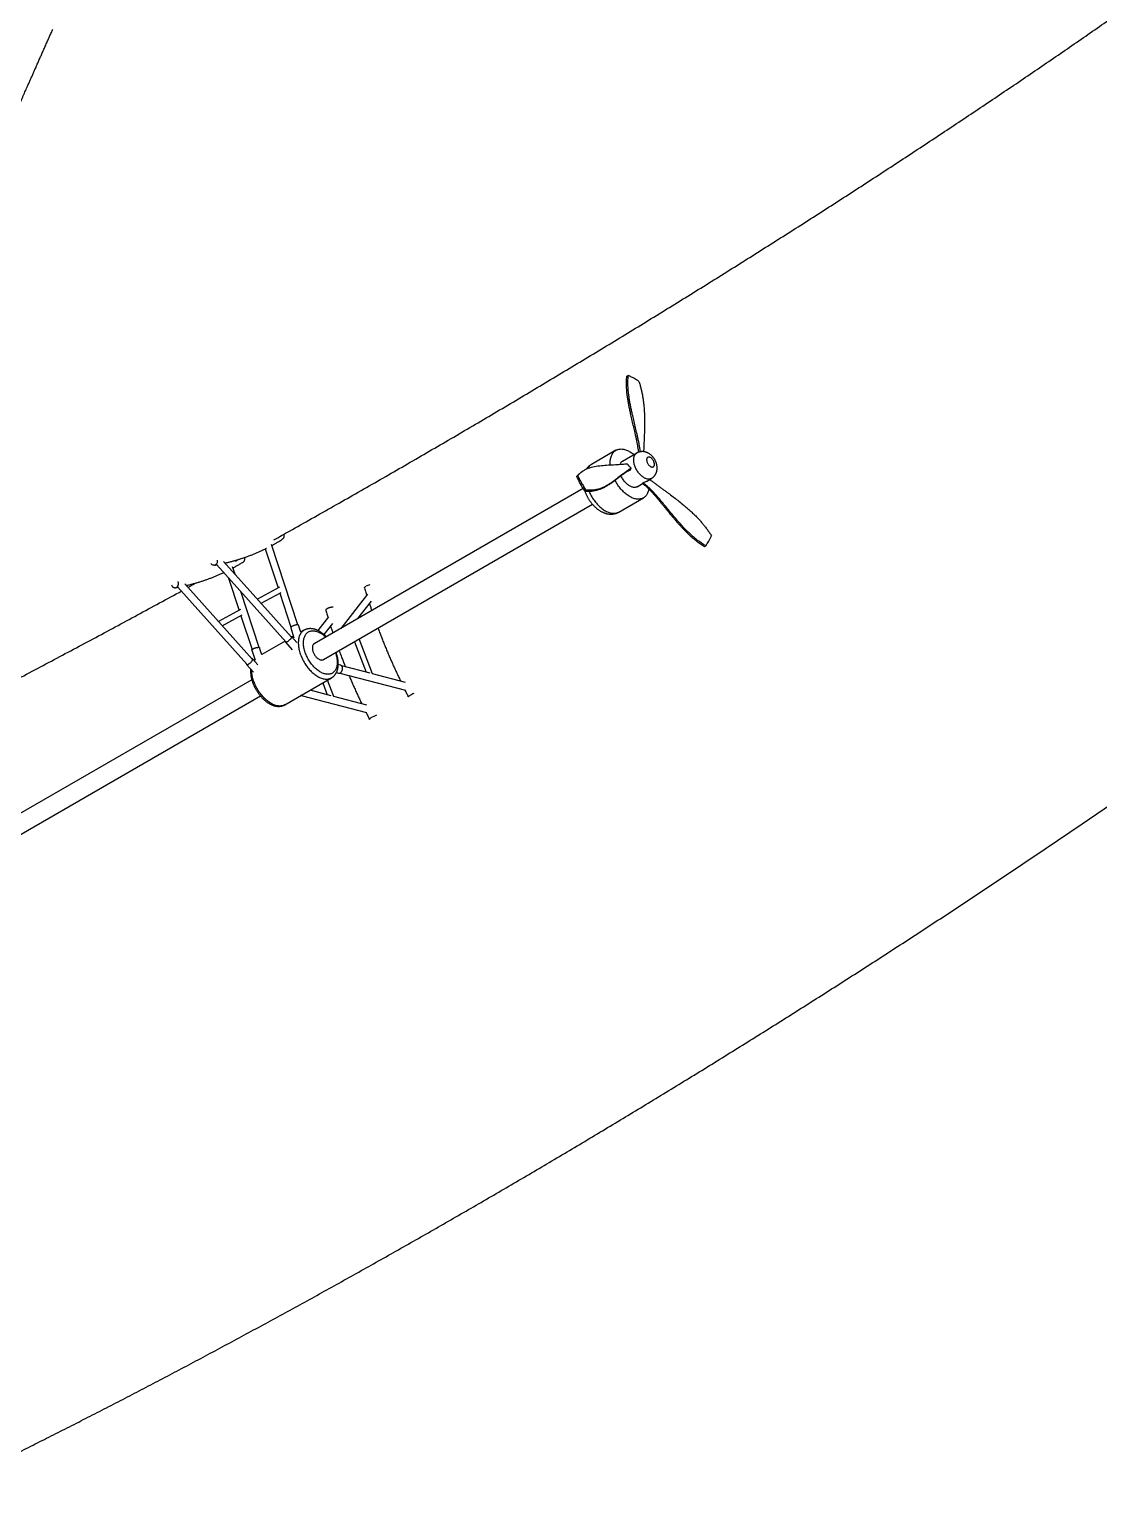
# Model space of a CAD drawing. Header units: millimetres. Extents: x 0 to 594, y 0 to 420.
# Drawn here: x 418 to 447.17, y 95.24 to 134.94 of the extents above; entities that cross this region are included whole.
import ezdxf

# ---------------------------------------------------------------- set-up
doc = ezdxf.new("R2010")
doc.units = ezdxf.units.MM

msp = doc.modelspace()

# ---------------------------------------------------------------- linework, layer by layer
at = {"color": 7, "linetype": 'Continuous', "lineweight": 25}
for p, q in [((434.3, 125.47), (434.338, 125.489)), ((434, 123.449), (433.332, 123.063)), ((434.109, 123.065), (434.113, 123.075)), ((434.567, 123.372), (434.175, 123.145)), ((432.926, 122.73), (432.959, 122.754)), ((434.397, 122.918), (434.419, 122.959)), ((434.83, 122.6), (434.967, 122.679)), ((433.103, 122.402), (425.772, 118.17)), ((433.14, 122.34), (433.173, 122.364)), ((434.575, 122.453), (434.727, 122.54)), ((434.722, 122.544), (434.737, 122.559)), ((426.022, 117.737), (433.361, 121.974)), ((434.082, 121.764), (434.75, 122.149)), ((424.438, 120.76), (424.787, 119.692)), ((425.328, 118.684), (424.608, 120.882)), ((436.414, 120.822), (436.448, 120.84)), ((423.114, 120.323), (424.998, 118.222)), ((425.147, 118.355), (423.301, 120.414)), ((423.628, 120.422), (423.722, 120.474)), ((423.438, 119.962), (423.727, 119.08)), ((423.615, 120.064), (423.547, 120.27)), ((422.054, 119.711), (423.937, 117.609)), ((424.086, 117.743), (422.24, 119.802)), ((422.327, 119.705), (422.556, 119.83)), ((424.267, 118.071), (423.769, 119.592)), ((424.824, 119.712), (424.221, 119.388)), ((424.324, 119.273), (424.869, 119.566)), ((424.835, 119.548), (425.138, 118.621)), ((427.227, 119.519), (426.496, 118.588)), ((423.764, 119.1), (423.161, 118.775)), ((426.961, 118.856), (427.336, 119.334)), ((423.264, 118.66), (423.808, 118.954)), ((423.774, 118.935), (424.077, 118.009)), ((426.166, 118.906), (425.871, 118.53)), ((426.039, 118.42), (426.276, 118.722)), ((425.131, 118.604), (425.22, 118.33)), ((425.297, 118.207), (425.156, 118.363)), ((425.206, 118.372), (425.168, 118.35)), ((425.407, 118.482), (425.344, 118.674)), ((425.493, 118.538), (425.406, 118.487)), ((424.07, 117.992), (424.159, 117.718)), ((424.347, 117.869), (424.284, 118.062)), ((424.98, 118.241), (424.345, 117.875)), ((424.988, 118.213), (425.174, 118.006)), ((426.869, 118.226), (427.187, 117.391)), ((427.365, 117.345), (427, 118.302)), ((423.928, 117.601), (424.113, 117.394)), ((424.236, 117.594), (424.095, 117.751)), ((426.492, 117.585), (426.428, 117.602)), ((427.297, 117.363), (426.524, 117.564)), ((424.07, 117.187), (416.767, 112.972)), ((424.971, 116.504), (426.243, 117.239)), ((426.305, 116.732), (426.135, 117.176)), ((426.376, 117.383), (426.435, 117.368)), ((426.473, 117.371), (428.261, 116.904)), ((428.264, 117.11), (427.365, 117.345)), ((417.017, 112.538), (424.304, 116.745)), ((425.413, 116.758), (427.201, 116.292)), ((426.236, 116.75), (425.658, 116.901)), ((426.004, 117.101), (426.126, 116.779)), ((427.203, 116.498), (426.305, 116.732))]:
    msp.add_line(p, q, dxfattribs=at)
at = {"color": 7, "linetype": 'Continuous', "lineweight": 25, "flags": 128}
for points in [[(433.885, 123.316), (433.895, 123.337), (433.907, 123.357), (433.919, 123.375), (433.933, 123.392), (433.947, 123.408), (433.963, 123.423), (433.98, 123.436), (433.997, 123.447), (434.016, 123.457), (434.035, 123.465), (434.055, 123.472), (434.076, 123.477), (434.097, 123.481), (434.119, 123.483), (434.142, 123.484), (434.166, 123.483), (434.189, 123.48), (434.214, 123.476), (434.238, 123.47), (434.263, 123.462), (434.288, 123.453), (434.314, 123.443), (434.339, 123.431), (434.365, 123.417), (434.39, 123.402), (434.416, 123.386), (434.441, 123.368), (434.467, 123.349), (434.492, 123.329), (434.492, 123.329)], [(433.847, 123.051), (433.845, 123.078), (433.844, 123.108), (433.845, 123.137), (433.847, 123.166), (433.85, 123.193), (433.855, 123.22), (433.861, 123.246), (433.867, 123.27), (433.875, 123.294), (433.885, 123.316)], [(434.967, 122.679), (434.966, 122.678), (434.952, 122.672), (434.937, 122.666), (434.922, 122.663), (434.905, 122.661), (434.889, 122.66), (434.871, 122.662), (434.854, 122.665), (434.835, 122.669), (434.817, 122.675), (434.798, 122.683), (434.779, 122.692), (434.76, 122.703), (434.742, 122.715), (434.723, 122.729), (434.704, 122.744), (434.686, 122.76), (434.668, 122.777), (434.651, 122.795), (434.634, 122.815), (434.617, 122.835), (434.602, 122.856), (434.587, 122.878), (434.573, 122.901), (434.559, 122.924), (434.547, 122.948), (434.536, 122.972), (434.525, 122.996), (434.516, 123.021), (434.508, 123.045), (434.501, 123.069), (434.495, 123.093), (434.491, 123.117), (434.487, 123.141), (434.485, 123.164), (434.484, 123.186), (434.485, 123.207), (434.487, 123.228), (434.49, 123.248), (434.494, 123.267), (434.499, 123.285), (434.506, 123.301), (434.514, 123.317), (434.523, 123.331), (434.533, 123.343), (434.544, 123.355), (434.556, 123.365), (434.567, 123.372)], [(435.042, 123.024), (435.046, 123.035), (435.048, 123.046), (435.05, 123.058), (435.05, 123.072), (435.049, 123.085), (435.047, 123.1), (435.043, 123.114), (435.038, 123.129), (435.033, 123.144), (435.026, 123.159), (435.018, 123.173), (435.009, 123.187), (435, 123.2), (434.99, 123.212), (434.979, 123.223), (434.968, 123.233), (434.957, 123.242), (434.945, 123.249), (434.934, 123.255), (434.923, 123.26), (434.911, 123.263), (434.901, 123.264), (434.891, 123.264), (434.881, 123.263), (434.872, 123.259), (434.864, 123.254), (434.857, 123.248), (434.851, 123.24), (434.846, 123.231), (434.842, 123.221), (434.84, 123.209), (434.838, 123.197), (434.838, 123.184), (434.839, 123.17), (434.841, 123.156), (434.845, 123.141), (434.85, 123.126), (434.855, 123.111), (434.862, 123.097), (434.87, 123.082), (434.879, 123.069), (434.888, 123.056), (434.898, 123.044), (434.909, 123.032), (434.92, 123.022), (434.931, 123.013), (434.943, 123.006), (434.954, 123), (434.966, 122.995), (434.977, 122.992), (434.987, 122.991), (434.998, 122.991), (435.007, 122.993), (435.016, 122.996), (435.024, 123.001), (435.031, 123.007), (435.037, 123.015), (435.042, 123.024)], [(433.078, 122.867), (433.061, 122.855), (433.043, 122.842)], [(434.575, 122.453), (434.573, 122.452), (434.559, 122.445), (434.545, 122.44), (434.529, 122.436), (434.513, 122.434), (434.496, 122.434), (434.479, 122.435), (434.461, 122.438), (434.443, 122.443), (434.424, 122.449), (434.406, 122.457), (434.387, 122.466), (434.368, 122.476), (434.349, 122.489), (434.33, 122.502), (434.312, 122.517), (434.294, 122.533), (434.276, 122.55), (434.258, 122.569), (434.241, 122.588), (434.225, 122.609), (434.209, 122.63), (434.194, 122.652), (434.18, 122.675), (434.167, 122.698), (434.154, 122.721), (434.143, 122.745), (434.139, 122.754)], [(433.263, 122.333), (433.276, 122.304), (433.291, 122.272), (433.308, 122.24), (433.325, 122.208), (433.343, 122.177), (433.363, 122.146), (433.382, 122.116), (433.403, 122.086), (433.424, 122.058), (433.446, 122.03), (433.469, 122.003), (433.492, 121.977), (433.516, 121.952), (433.54, 121.928), (433.565, 121.905), (433.59, 121.884), (433.615, 121.863), (433.64, 121.844), (433.665, 121.826), (433.691, 121.81), (433.717, 121.795), (433.742, 121.782), (433.768, 121.77), (433.793, 121.759), (433.818, 121.75), (433.843, 121.743), (433.868, 121.737), (433.892, 121.732), (433.916, 121.73), (433.939, 121.729), (433.962, 121.729), (433.984, 121.731), (434.006, 121.735), (434.026, 121.74), (434.046, 121.747), (434.066, 121.755), (434.082, 121.764)], [(434.898, 122.395), (434.895, 122.378), (434.889, 122.353), (434.882, 122.328), (434.874, 122.305), (434.865, 122.282), (434.855, 122.261), (434.843, 122.241), (434.831, 122.223), (434.817, 122.206), (434.802, 122.19), (434.787, 122.175), (434.77, 122.162), (434.752, 122.151), (434.734, 122.141), (434.715, 122.133), (434.695, 122.126), (434.674, 122.121), (434.652, 122.117), (434.63, 122.115), (434.607, 122.114), (434.584, 122.116), (434.56, 122.118), (434.536, 122.123), (434.512, 122.128), (434.487, 122.136), (434.461, 122.145), (434.436, 122.155), (434.411, 122.167), (434.385, 122.181), (434.359, 122.196), (434.334, 122.212), (434.308, 122.23), (434.283, 122.249), (434.258, 122.269), (434.233, 122.291), (434.208, 122.314), (434.184, 122.338), (434.161, 122.363), (434.137, 122.389), (434.115, 122.416), (434.093, 122.443), (434.071, 122.472), (434.051, 122.501), (434.031, 122.532), (434.012, 122.562), (433.993, 122.594), (433.976, 122.625), (433.974, 122.629)], [(424.936, 121.152), (424.94, 121.138), (424.943, 121.124), (424.945, 121.11), (424.945, 121.096), (424.943, 121.083), (424.94, 121.07), (424.936, 121.058), (424.93, 121.047), (424.923, 121.037), (424.914, 121.028), (424.905, 121.02), (424.902, 121.019)], [(423.129, 120.448), (423.129, 120.446), (423.13, 120.432), (423.13, 120.417), (423.129, 120.403), (423.126, 120.389), (423.122, 120.375), (423.116, 120.363), (423.11, 120.351), (423.102, 120.341), (423.093, 120.332), (423.083, 120.324), (423.073, 120.318), (423.062, 120.314), (423.05, 120.311), (423.038, 120.31), (423.026, 120.311), (423.014, 120.313), (423.003, 120.317), (422.992, 120.323), (422.981, 120.331), (422.971, 120.34), (422.961, 120.35), (422.957, 120.355)], [(423.842, 120.407), (423.844, 120.408), (423.854, 120.416), (423.862, 120.424), (423.869, 120.435), (423.875, 120.446), (423.88, 120.458), (423.883, 120.471), (423.884, 120.484), (423.884, 120.498), (423.882, 120.512), (423.879, 120.526), (423.879, 120.526)], [(421.879, 119.774), (421.885, 119.761), (421.892, 119.749), (421.901, 119.737), (421.91, 119.727), (421.92, 119.718), (421.931, 119.711), (421.942, 119.705), (421.954, 119.701), (421.966, 119.698), (421.978, 119.698), (421.989, 119.699), (422.001, 119.701), (422.012, 119.706), (422.023, 119.712), (422.032, 119.719), (422.041, 119.729), (422.049, 119.739), (422.056, 119.75), (422.061, 119.763), (422.065, 119.776), (422.068, 119.79), (422.07, 119.805), (422.07, 119.819), (422.068, 119.834), (422.065, 119.849), (422.061, 119.863), (422.059, 119.87)], [(427.146, 119.693), (427.146, 119.697), (427.146, 119.702), (427.149, 119.707), (427.153, 119.713), (427.159, 119.719), (427.166, 119.725), (427.174, 119.731), (427.184, 119.737)], [(426.124, 119.125), (426.114, 119.119), (426.105, 119.113), (426.098, 119.107), (426.092, 119.101), (426.088, 119.095), (426.086, 119.089), (426.085, 119.084), (426.085, 119.081)], [(426.29, 119.168), (426.281, 119.168), (426.269, 119.168), (426.257, 119.167), (426.243, 119.165), (426.23, 119.163), (426.215, 119.16), (426.201, 119.156), (426.187, 119.152), (426.173, 119.147), (426.159, 119.142), (426.147, 119.137), (426.135, 119.131), (426.124, 119.125)], [(425.137, 118.366), (425.14, 118.366), (425.146, 118.367), (425.151, 118.366), (425.155, 118.364), (425.157, 118.361), (425.159, 118.357), (425.158, 118.352), (425.157, 118.345), (425.154, 118.338), (425.15, 118.33), (425.144, 118.321), (425.137, 118.312), (425.13, 118.303), (425.121, 118.293), (425.112, 118.283), (425.102, 118.273), (425.092, 118.264), (425.081, 118.254), (425.07, 118.246), (425.059, 118.238), (425.049, 118.231), (425.039, 118.224), (425.029, 118.219), (425.02, 118.215), (425.012, 118.212), (425.004, 118.21), (424.998, 118.21), (424.993, 118.21), (424.99, 118.212), (424.987, 118.215), (424.986, 118.22), (424.986, 118.225), (424.988, 118.231), (424.988, 118.232)], [(425.344, 118.674), (425.343, 118.676), (425.34, 118.679), (425.335, 118.682), (425.329, 118.683), (425.321, 118.685), (425.312, 118.685), (425.302, 118.685), (425.291, 118.683), (425.279, 118.682), (425.266, 118.679), (425.253, 118.676), (425.239, 118.672), (425.226, 118.668), (425.213, 118.663), (425.2, 118.658), (425.187, 118.653), (425.176, 118.647), (425.165, 118.642), (425.156, 118.636), (425.148, 118.63), (425.141, 118.625), (425.136, 118.619), (425.132, 118.614), (425.13, 118.609), (425.13, 118.605), (425.131, 118.604)], [(425.494, 118.538), (425.48, 118.53), (425.463, 118.517), (425.447, 118.504), (425.432, 118.488), (425.418, 118.472), (425.405, 118.454), (425.393, 118.434), (425.382, 118.414), (425.373, 118.392), (425.364, 118.369), (425.357, 118.345), (425.351, 118.319), (425.346, 118.293), (425.342, 118.266), (425.34, 118.238), (425.338, 118.209), (425.338, 118.18), (425.34, 118.149), (425.342, 118.119), (425.346, 118.087), (425.351, 118.055), (425.357, 118.023), (425.364, 117.99), (425.373, 117.958), (425.382, 117.925), (425.393, 117.891), (425.405, 117.858), (425.418, 117.825), (425.432, 117.792), (425.447, 117.76), (425.463, 117.728), (425.48, 117.696), (425.498, 117.664), (425.517, 117.633), (425.536, 117.603), (425.557, 117.573), (425.578, 117.544), (425.6, 117.516), (425.622, 117.488), (425.645, 117.462), (425.668, 117.437), (425.692, 117.412), (425.717, 117.389), (425.742, 117.367), (425.767, 117.346), (425.792, 117.327), (425.817, 117.308), (425.843, 117.292), (425.868, 117.276), (425.894, 117.262), (425.92, 117.249), (425.945, 117.238), (425.97, 117.229), (425.995, 117.221), (426.02, 117.214), (426.044, 117.209), (426.068, 117.206), (426.092, 117.204), (426.115, 117.204), (426.137, 117.205), (426.159, 117.208), (426.18, 117.213), (426.201, 117.219), (426.22, 117.227), (426.239, 117.236), (426.244, 117.239)], [(426.351, 117.927), (426.357, 117.908), (426.367, 117.878), (426.375, 117.847), (426.382, 117.817), (426.388, 117.787), (426.392, 117.757), (426.396, 117.728), (426.398, 117.699), (426.399, 117.671), (426.398, 117.643), (426.397, 117.617), (426.394, 117.591), (426.39, 117.566), (426.385, 117.542), (426.378, 117.52), (426.371, 117.498), (426.362, 117.477), (426.352, 117.458), (426.341, 117.44), (426.329, 117.423), (426.316, 117.408), (426.302, 117.394), (426.287, 117.381), (426.27, 117.37), (426.253, 117.361), (426.236, 117.352), (426.217, 117.346), (426.198, 117.341), (426.178, 117.338), (426.157, 117.336), (426.136, 117.336), (426.114, 117.337), (426.091, 117.341), (426.069, 117.345), (426.046, 117.351), (426.022, 117.359), (425.999, 117.369), (425.975, 117.379), (425.951, 117.392), (425.927, 117.406), (425.903, 117.421), (425.88, 117.437), (425.856, 117.455), (425.833, 117.474), (425.81, 117.495), (425.787, 117.516), (425.765, 117.539), (425.743, 117.563), (425.722, 117.587), (425.701, 117.613), (425.681, 117.64), (425.661, 117.667), (425.643, 117.695), (425.625, 117.723), (425.608, 117.753), (425.592, 117.782), (425.577, 117.812), (425.562, 117.843), (425.549, 117.873), (425.537, 117.904), (425.526, 117.935), (425.516, 117.965), (425.507, 117.996), (425.5, 118.027), (425.493, 118.057), (425.488, 118.087), (425.484, 118.116), (425.481, 118.145), (425.48, 118.174), (425.48, 118.201), (425.481, 118.228), (425.483, 118.255), (425.486, 118.28), (425.491, 118.304), (425.497, 118.328), (425.504, 118.35), (425.512, 118.371), (425.521, 118.391), (425.532, 118.41), (425.543, 118.427), (425.556, 118.443), (425.569, 118.458), (425.584, 118.471), (425.6, 118.483), (425.616, 118.493), (425.634, 118.502), (425.652, 118.509), (425.671, 118.515), (425.691, 118.519), (425.711, 118.522), (425.732, 118.523), (425.754, 118.522), (425.776, 118.52), (425.798, 118.516), (425.821, 118.51), (425.844, 118.503), (425.868, 118.495), (425.892, 118.485), (425.915, 118.473), (425.939, 118.46), (425.939, 118.46)], [(424.07, 117.992), (424.07, 117.993), (424.07, 117.997), (424.072, 118.002), (424.075, 118.007), (424.08, 118.012), (424.087, 118.018), (424.095, 118.024), (424.105, 118.029), (424.115, 118.035), (424.127, 118.041), (424.139, 118.046), (424.152, 118.051), (424.165, 118.056), (424.179, 118.06), (424.192, 118.064), (424.205, 118.067), (424.218, 118.069), (424.23, 118.071), (424.241, 118.072), (424.252, 118.073), (424.261, 118.072), (424.268, 118.071), (424.275, 118.069), (424.279, 118.067), (424.283, 118.064), (424.284, 118.062)], [(425.772, 118.17), (425.766, 118.166), (425.756, 118.158), (425.748, 118.149), (425.741, 118.138), (425.734, 118.127), (425.729, 118.114), (425.725, 118.099), (425.722, 118.084), (425.721, 118.068), (425.721, 118.051), (425.721, 118.034), (425.724, 118.015), (425.727, 117.997), (425.732, 117.978), (425.737, 117.959), (425.744, 117.94), (425.752, 117.921), (425.761, 117.902), (425.771, 117.883), (425.782, 117.866), (425.793, 117.848), (425.806, 117.832), (425.819, 117.816), (425.832, 117.801), (425.846, 117.787), (425.861, 117.775), (425.875, 117.764), (425.89, 117.754), (425.905, 117.745), (425.919, 117.738), (425.934, 117.733), (425.948, 117.728), (425.962, 117.726), (425.976, 117.725), (425.989, 117.726), (426.001, 117.728), (426.013, 117.732), (426.022, 117.737)], [(423.927, 117.62), (423.927, 117.619), (423.926, 117.613), (423.925, 117.607), (423.926, 117.603), (423.929, 117.6), (423.933, 117.598), (423.938, 117.597), (423.944, 117.598), (423.951, 117.6), (423.959, 117.603), (423.968, 117.607), (423.978, 117.612), (423.988, 117.618), (423.999, 117.626), (424.01, 117.634), (424.02, 117.642), (424.031, 117.651), (424.042, 117.661), (424.051, 117.671), (424.061, 117.681), (424.069, 117.69), (424.077, 117.7), (424.083, 117.709), (424.089, 117.718), (424.093, 117.726), (424.096, 117.733), (424.098, 117.739), (424.098, 117.745), (424.097, 117.749), (424.094, 117.752), (424.091, 117.754), (424.086, 117.755), (424.079, 117.754), (424.076, 117.753)], [(426.484, 117.376), (426.494, 117.382), (426.503, 117.39), (426.512, 117.4), (426.52, 117.41), (426.527, 117.422), (426.533, 117.435), (426.538, 117.448), (426.542, 117.461), (426.544, 117.475), (426.545, 117.489), (426.545, 117.503), (426.544, 117.516), (426.541, 117.529), (426.537, 117.541), (426.532, 117.551), (426.526, 117.561), (426.519, 117.569), (426.511, 117.576), (426.502, 117.581), (426.493, 117.585), (426.492, 117.585)], [(424.971, 116.504), (424.966, 116.502), (424.947, 116.492), (424.928, 116.484), (424.907, 116.478), (424.886, 116.474), (424.865, 116.471), (424.842, 116.469), (424.819, 116.469), (424.796, 116.471), (424.772, 116.474), (424.747, 116.479), (424.723, 116.486), (424.698, 116.494), (424.672, 116.503), (424.647, 116.515), (424.621, 116.527), (424.596, 116.541), (424.57, 116.557), (424.544, 116.574), (424.519, 116.592), (424.494, 116.611), (424.469, 116.632), (424.444, 116.654), (424.42, 116.678), (424.396, 116.702), (424.372, 116.727), (424.349, 116.754), (424.327, 116.781), (424.305, 116.809), (424.284, 116.838), (424.264, 116.868), (424.244, 116.898), (424.225, 116.929), (424.207, 116.961), (424.19, 116.993), (424.174, 117.025), (424.159, 117.058), (424.145, 117.091), (424.132, 117.124), (424.12, 117.157), (424.109, 117.19), (424.1, 117.223), (424.091, 117.256), (424.084, 117.288), (424.078, 117.32), (424.073, 117.352), (424.069, 117.384), (424.067, 117.415), (424.065, 117.445), (424.065, 117.447)], [(425.424, 116.764), (425.413, 116.759), (425.408, 116.757)], [(425.438, 116.774), (425.433, 116.77), (425.424, 116.764)], [(428.338, 116.725), (428.337, 116.725), (428.336, 116.726), (428.336, 116.727), (428.338, 116.729), (428.342, 116.732), (428.347, 116.736), (428.353, 116.74), (428.361, 116.745), (428.37, 116.75), (428.38, 116.756)], [(427.319, 116.144), (427.309, 116.138), (427.3, 116.133), (427.292, 116.128), (427.286, 116.123), (427.281, 116.12), (427.278, 116.117), (427.276, 116.115), (427.275, 116.113), (427.277, 116.113), (427.279, 116.113), (427.284, 116.114), (427.289, 116.116), (427.296, 116.118), (427.301, 116.12)]]:
    msp.add_lwpolyline(points, dxfattribs=at)
at = {"color": 7, "linetype": 'Continuous', "lineweight": 25}
for centre, radius, start, end in [((434.253, 123.016), 0.152, 121.0434, 157.0604), ((433.474, 122.824), 0.278, 120.8271, 153.3377), ((427.355, 119.426), 0.355, 100.9193, 118.75), ((425.545, 117.794), 0.774, 45.8954, 59.3808), ((424.38, 117.553), 0.298, 140.2635, 147.478), ((426.45, 117.432), 0.0657, 256.952, 301.7291), ((429.164, 115.381), 1.583, 115.2418, 119.7197), ((428.02, 114.928), 1.404, 112.9716, 119.9656)]:
    msp.add_arc(centre, radius, start, end, dxfattribs=at)
for points, knots in [([(424.668, 121.002), (424.812, 121.083), (425.157, 121.276), (425.702, 121.583), (426.301, 121.923), (426.9, 122.264), (427.497, 122.606), (428.093, 122.949), (428.687, 123.293), (429.28, 123.638), (429.872, 123.984), (430.461, 124.331), (431.049, 124.678), (431.635, 125.027), (432.219, 125.376), (432.801, 125.725), (433.381, 126.075), (433.958, 126.426), (434.534, 126.777), (435.106, 127.128), (435.677, 127.48), (436.244, 127.832), (436.809, 128.184), (437.372, 128.537), (437.931, 128.889), (438.488, 129.242), (439.041, 129.594), (439.592, 129.946), (440.139, 130.298), (440.683, 130.65), (441.224, 131.002), (441.761, 131.354), (442.295, 131.705), (442.826, 132.055), (443.353, 132.405), (443.876, 132.755), (444.395, 133.104), (444.911, 133.452), (445.423, 133.8), (445.931, 134.147), (446.435, 134.493), (446.935, 134.839), (447.431, 135.183), (447.923, 135.527), (448.411, 135.869), (448.894, 136.211), (449.374, 136.551), (449.849, 136.89), (450.319, 137.228), (450.785, 137.565), (451.247, 137.901), (451.704, 138.235), (452.157, 138.568), (452.605, 138.9), (453.049, 139.23), (453.488, 139.558), (453.922, 139.885), (454.352, 140.211), (454.776, 140.535), (455.196, 140.857), (455.612, 141.177), (456.022, 141.496), (456.428, 141.813), (456.829, 142.129), (457.225, 142.442), (457.616, 142.754), (458.003, 143.064), (458.384, 143.372), (458.761, 143.677), (459.132, 143.981), (459.499, 144.283), (459.861, 144.583), (460.217, 144.881), (460.569, 145.177), (460.916, 145.471), (461.258, 145.762), (461.595, 146.051), (461.927, 146.339), (462.255, 146.624), (462.577, 146.907), (462.894, 147.187), (463.207, 147.465), (463.514, 147.742), (463.817, 148.015), (464.115, 148.287), (464.408, 148.556), (464.696, 148.823), (464.979, 149.087), (465.257, 149.349), (465.531, 149.609), (465.8, 149.866), (466.064, 150.121), (466.323, 150.374), (466.578, 150.624), (466.828, 150.872), (467.074, 151.117), (467.314, 151.36), (467.55, 151.601), (467.782, 151.839), (468.009, 152.074), (468.232, 152.308), (468.45, 152.538), (468.612, 152.712), (468.702, 152.808), (468.72, 152.828)], [0, 0, 0, 0, 0.009133, 0.021826, 0.034513, 0.047192, 0.059862, 0.072521, 0.085166, 0.097795, 0.110407, 0.123, 0.13557, 0.148118, 0.16064, 0.173135, 0.185601, 0.198035, 0.210437, 0.222804, 0.235134, 0.247425, 0.259677, 0.271886, 0.284051, 0.29617, 0.308242, 0.320265, 0.332237, 0.344156, 0.356022, 0.367831, 0.379583, 0.391276, 0.402909, 0.41448, 0.425987, 0.437429, 0.448805, 0.460114, 0.471353, 0.482521, 0.493618, 0.504642, 0.515591, 0.526465, 0.537263, 0.547982, 0.558623, 0.569183, 0.579663, 0.59006, 0.600375, 0.610605, 0.62075, 0.63081, 0.640783, 0.650668, 0.660466, 0.670174, 0.679793, 0.689321, 0.698759, 0.708105, 0.717359, 0.72652, 0.735588, 0.744563, 0.753443, 0.762229, 0.770921, 0.779517, 0.788018, 0.796423, 0.804732, 0.812946, 0.821063, 0.829083, 0.837008, 0.844835, 0.852566, 0.860201, 0.867739, 0.875181, 0.882526, 0.889775, 0.896928, 0.903985, 0.910946, 0.917811, 0.924581, 0.931257, 0.937837, 0.944323, 0.950715, 0.957014, 0.963219, 0.969331, 0.975351, 0.981279, 0.987116, 0.992862, 0.998517, 1, 1, 1, 1]), ([(416.154, 129.318), (416.159, 129.329), (416.18, 129.377), (416.217, 129.46), (416.263, 129.564), (416.307, 129.664), (416.349, 129.757), (416.388, 129.846), (416.425, 129.93), (416.46, 130.009), (416.493, 130.084), (416.525, 130.155), (416.554, 130.221), (416.581, 130.282), (416.606, 130.338), (416.628, 130.389), (416.653, 130.446), (416.682, 130.512), (416.716, 130.588), (416.751, 130.667), (416.787, 130.749), (416.825, 130.833), (416.863, 130.92), (416.909, 131.023), (416.962, 131.142), (417.022, 131.278), (417.084, 131.419), (417.148, 131.563), (417.208, 131.7), (417.266, 131.829), (417.319, 131.951), (417.374, 132.074), (417.429, 132.2), (417.486, 132.327), (417.542, 132.453), (417.596, 132.576), (417.648, 132.693), (417.697, 132.804), (417.744, 132.91), (417.785, 133.003), (417.821, 133.085), (417.853, 133.156), (417.884, 133.226), (417.915, 133.296), (417.945, 133.365), (417.979, 133.442), (418.016, 133.525), (418.057, 133.616), (418.097, 133.707), (418.137, 133.797), (418.178, 133.889), (418.22, 133.985), (418.265, 134.086), (418.31, 134.189), (418.357, 134.294), (418.403, 134.399), (418.452, 134.509), (418.502, 134.622), (418.553, 134.737), (418.6, 134.844), (418.63, 134.912), (418.644, 134.942)], [0, 0, 0, 0, 0.005938, 0.025433, 0.044053, 0.061801, 0.07838, 0.094117, 0.109011, 0.12306, 0.136528, 0.149116, 0.160826, 0.171657, 0.181608, 0.190681, 0.198875, 0.212082, 0.225616, 0.239647, 0.254174, 0.269199, 0.28472, 0.300738, 0.323998, 0.348228, 0.373223, 0.398884, 0.42521, 0.446362, 0.467925, 0.489898, 0.512283, 0.53477, 0.557683, 0.579559, 0.600396, 0.620194, 0.638954, 0.656674, 0.669868, 0.682465, 0.694892, 0.707257, 0.719561, 0.731802, 0.748099, 0.764284, 0.780358, 0.796321, 0.812475, 0.829532, 0.847522, 0.866445, 0.884418, 0.903158, 0.922666, 0.942942, 0.963623, 0.984092, 1, 1, 1, 1]), ([(434.62, 123.396), (434.617, 123.419), (434.611, 123.472), (434.597, 123.556), (434.581, 123.647), (434.563, 123.739), (434.543, 123.83), (434.517, 123.946), (434.484, 124.088), (434.445, 124.255), (434.411, 124.403), (434.382, 124.533), (434.359, 124.644), (434.339, 124.755), (434.321, 124.865), (434.307, 124.966), (434.297, 125.06), (434.291, 125.146), (434.288, 125.231), (434.288, 125.313), (434.292, 125.393), (434.297, 125.444), (434.3, 125.47)], [0, 0, 0, 0, 0.0315713, 0.0733449, 0.1152411, 0.1572299, 0.1992896, 0.2414045, 0.3187177, 0.3960938, 0.4734634, 0.5262142, 0.5789887, 0.6318331, 0.6847478, 0.7374068, 0.7811033, 0.8246971, 0.8682715, 0.9119293, 0.9557923, 1, 1, 1, 1]), ([(434.667, 123.408), (434.664, 123.431), (434.657, 123.485), (434.642, 123.57), (434.625, 123.662), (434.606, 123.755), (434.586, 123.846), (434.559, 123.964), (434.525, 124.106), (434.485, 124.273), (434.451, 124.421), (434.422, 124.551), (434.399, 124.663), (434.378, 124.774), (434.36, 124.884), (434.346, 124.985), (434.336, 125.079), (434.329, 125.166), (434.326, 125.25), (434.326, 125.332), (434.33, 125.412), (434.336, 125.463), (434.338, 125.489)], [0, 0, 0, 0, 0.031387, 0.073571, 0.115746, 0.157925, 0.200114, 0.242315, 0.319706, 0.397087, 0.474412, 0.527112, 0.579821, 0.632588, 0.685415, 0.737978, 0.781589, 0.825093, 0.868573, 0.912134, 0.955896, 1, 1, 1, 1]), ([(434.628, 125.329), (434.618, 125.336), (434.571, 125.366), (434.497, 125.409), (434.424, 125.448), (434.375, 125.472), (434.351, 125.483), (434.338, 125.489)], [0.54077607, 0.54077607, 0.54077607, 0.54077607, 0.54761905, 0.57142857, 0.58823529, 0.5952381, 0.60374723, 0.60374723, 0.60374723, 0.60374723]), ([(434.628, 125.329), (434.639, 125.296), (434.659, 125.231), (434.684, 125.133), (434.706, 125.036), (434.725, 124.94), (434.741, 124.845), (434.754, 124.745), (434.765, 124.639), (434.773, 124.529), (434.778, 124.421), (434.78, 124.314), (434.781, 124.194), (434.779, 124.061), (434.775, 123.915), (434.77, 123.769), (434.764, 123.642), (434.76, 123.534), (434.756, 123.464), (434.754, 123.422), (434.753, 123.411)], [0, 0, 0, 0, 0.0475755, 0.0948915, 0.1420957, 0.1893156, 0.2366616, 0.2842008, 0.3412547, 0.3982047, 0.4551434, 0.5121281, 0.5691666, 0.6490399, 0.728909, 0.8087834, 0.8886322, 0.9354114, 0.9821246, 1, 1, 1, 1]), ([(432.959, 122.754), (432.998, 122.802), (433.041, 122.842), (433.113, 122.892), (433.138, 122.907), (433.19, 122.934), (433.217, 122.946), (433.3, 122.978), (433.359, 122.994), (433.479, 123.019), (433.541, 123.027), (433.668, 123.04), (433.731, 123.044), (433.859, 123.051), (433.923, 123.054), (434.016, 123.059), (434.047, 123.061), (434.107, 123.065), (434.136, 123.067), (434.192, 123.071), (434.219, 123.073), (434.256, 123.076), (434.267, 123.077), (434.289, 123.078), (434.298, 123.079), (434.307, 123.079)], [0, 0, 0, 0, 0.0631538, 0.0631538, 0.0947307, 0.0947307, 0.1263076, 0.1263076, 0.1894613, 0.1894613, 0.2526151, 0.2526151, 0.3157689, 0.3157689, 0.3789227, 0.3789227, 0.4104996, 0.4104996, 0.4420765, 0.4420765, 0.4736534, 0.4736534, 0.4894418, 0.4894418, 0.5052302, 0.5052302, 0.5052302, 0.5052302]), ([(434.419, 122.959), (434.415, 122.963), (434.404, 122.972), (434.393, 122.983), (434.382, 122.993), (434.372, 123.004), (434.359, 123.017), (434.35, 123.027), (434.341, 123.037), (434.331, 123.049), (434.322, 123.06), (434.314, 123.069), (434.31, 123.074), (434.307, 123.079), (434.307, 123.079)], [0.3317162, 0.3317162, 0.3317162, 0.3317162, 0.3493305, 0.37314, 0.3787422, 0.3969495, 0.420759, 0.4375658, 0.4445686, 0.4683781, 0.4921876, 0.4963893, 0.5159971, 0.5176143, 0.5176143, 0.5176143, 0.5176143]), ([(435.093, 122.819), (435.096, 122.826), (435.102, 122.84), (435.109, 122.861), (435.115, 122.883), (435.119, 122.905), (435.122, 122.927), (435.123, 122.95), (435.123, 122.974), (435.122, 122.998), (435.119, 123.022), (435.115, 123.046), (435.11, 123.07), (435.103, 123.094), (435.095, 123.118), (435.085, 123.142), (435.074, 123.165), (435.063, 123.188), (435.05, 123.21), (435.035, 123.231), (435.02, 123.252), (435.004, 123.272), (434.986, 123.291), (434.968, 123.309), (434.948, 123.326), (434.927, 123.342), (434.906, 123.357), (434.884, 123.369), (434.863, 123.38), (434.842, 123.389), (434.821, 123.396), (434.8, 123.403), (434.779, 123.407), (434.757, 123.411), (434.734, 123.412), (434.711, 123.413), (434.688, 123.411), (434.665, 123.408), (434.643, 123.403), (434.622, 123.397), (434.601, 123.389), (434.583, 123.381), (434.572, 123.374), (434.567, 123.372)], [0, 0, 0, 0, 0.023809, 0.046501, 0.069468, 0.092726, 0.116321, 0.140286, 0.164638, 0.18937, 0.214444, 0.239793, 0.265335, 0.290973, 0.316632, 0.34228, 0.367913, 0.393552, 0.419232, 0.444998, 0.470887, 0.496948, 0.523219, 0.549719, 0.576439, 0.603327, 0.630258, 0.657106, 0.680992, 0.704537, 0.727739, 0.750618, 0.773202, 0.795525, 0.820041, 0.844267, 0.868171, 0.891784, 0.915136, 0.938255, 0.961169, 0.983904, 1, 1, 1, 1]), ([(432.926, 122.73), (432.939, 122.745), (432.965, 122.776), (433.005, 122.813), (433.032, 122.833), (433.044, 122.841)], [0, 0, 0, 0, 0.365362, 0.728734, 1, 1, 1, 1]), ([(432.959, 122.754), (432.966, 122.74), (432.998, 122.676), (433.05, 122.577), (433.105, 122.479), (433.144, 122.413), (433.163, 122.381), (433.173, 122.364)], [0.54077607, 0.54077607, 0.54077607, 0.54077607, 0.54761905, 0.57142857, 0.58823529, 0.5952381, 0.60374723, 0.60374723, 0.60374723, 0.60374723]), ([(433.14, 122.34), (433.142, 122.339), (433.146, 122.339), (433.152, 122.338), (433.158, 122.338), (433.164, 122.337), (433.171, 122.337), (433.177, 122.336), (433.183, 122.336), (433.189, 122.335), (433.195, 122.335), (433.201, 122.334), (433.207, 122.334), (433.213, 122.334), (433.218, 122.334), (433.224, 122.333), (433.23, 122.333), (433.236, 122.333), (433.242, 122.333), (433.248, 122.333), (433.253, 122.333), (433.259, 122.333), (433.265, 122.333), (433.271, 122.333), (433.276, 122.333), (433.282, 122.333), (433.288, 122.334), (433.293, 122.334), (433.299, 122.334), (433.305, 122.334), (433.31, 122.335), (433.316, 122.335), (433.321, 122.336), (433.327, 122.336), (433.332, 122.336), (433.338, 122.337), (433.358, 122.339), (433.391, 122.343), (433.438, 122.352), (433.483, 122.363), (433.528, 122.376), (433.571, 122.391), (433.614, 122.407), (433.655, 122.426), (433.709, 122.453), (433.774, 122.489), (433.849, 122.538), (433.922, 122.589), (433.993, 122.642), (434.061, 122.694), (434.131, 122.748), (434.198, 122.798), (434.255, 122.837), (434.299, 122.865), (434.327, 122.882), (434.349, 122.894), (434.362, 122.901), (434.372, 122.906), (434.379, 122.909), (434.385, 122.912), (434.391, 122.915), (434.395, 122.917), (434.397, 122.918)], [0, 0, 0, 0, 0.003666, 0.007325, 0.010979, 0.014628, 0.01827, 0.021908, 0.025539, 0.029166, 0.032787, 0.036403, 0.040014, 0.043619, 0.04722, 0.050816, 0.054407, 0.057993, 0.061574, 0.065151, 0.068723, 0.07229, 0.075853, 0.079412, 0.082967, 0.086517, 0.090063, 0.093604, 0.097142, 0.100676, 0.104206, 0.107731, 0.111253, 0.114772, 0.118286, 0.121797, 0.125305, 0.156639, 0.187807, 0.218843, 0.249777, 0.281324, 0.312753, 0.344085, 0.375339, 0.438554, 0.500823, 0.564639, 0.626264, 0.691105, 0.751587, 0.8181, 0.876408, 0.909066, 0.93845, 0.954405, 0.969308, 0.975848, 0.982188, 0.988326, 0.994263, 1, 1, 1, 1]), ([(434.419, 122.959), (434.409, 122.954), (434.399, 122.948), (434.378, 122.935), (434.367, 122.928), (434.335, 122.908), (434.313, 122.893), (434.269, 122.861), (434.247, 122.845), (434.202, 122.811), (434.18, 122.794), (434.113, 122.741), (434.068, 122.705), (433.976, 122.633), (433.929, 122.598), (433.831, 122.531), (433.78, 122.5), (433.714, 122.465), (433.701, 122.458), (433.673, 122.445), (433.659, 122.439), (433.618, 122.421), (433.589, 122.41), (433.502, 122.382), (433.44, 122.368), (433.312, 122.355), (433.244, 122.355), (433.173, 122.364)], [0, 0, 0, 0, 0.0155618, 0.0155618, 0.0311236, 0.0311236, 0.0622473, 0.0622473, 0.0933709, 0.0933709, 0.1244945, 0.1244945, 0.1867418, 0.1867418, 0.248989, 0.248989, 0.3112363, 0.3112363, 0.3267981, 0.3267981, 0.3423599, 0.3423599, 0.3734835, 0.3734835, 0.4357308, 0.4357308, 0.4979781, 0.4979781, 0.4979781, 0.4979781]), ([(433.332, 123.063), (433.33, 123.062), (433.321, 123.057), (433.305, 123.046), (433.284, 123.031), (433.264, 123.015), (433.246, 122.997), (433.228, 122.979), (433.211, 122.959), (433.2, 122.944), (433.195, 122.936), (433.194, 122.935)], [0, 0, 0, 0, 0.030651, 0.165732, 0.300602, 0.435475, 0.570586, 0.706176, 0.842486, 0.979759, 1, 1, 1, 1]), ([(434.967, 122.679), (434.972, 122.682), (434.982, 122.688), (434.998, 122.7), (435.015, 122.713), (435.031, 122.728), (435.045, 122.744), (435.059, 122.761), (435.071, 122.778), (435.082, 122.797), (435.089, 122.811), (435.093, 122.818), (435.093, 122.819)], [0, 0, 0, 0, 0.0816188, 0.1945759, 0.3070378, 0.419141, 0.5310288, 0.6428538, 0.7547811, 0.8669905, 0.9786169, 1, 1, 1, 1]), ([(433.152, 122.339), (433.154, 122.333), (433.159, 122.317), (433.169, 122.29), (433.182, 122.258), (433.196, 122.227), (433.212, 122.196), (433.228, 122.166), (433.245, 122.136), (433.263, 122.106), (433.281, 122.077), (433.301, 122.049), (433.322, 122.022), (433.343, 121.995), (433.365, 121.969), (433.388, 121.944), (433.412, 121.92), (433.436, 121.896), (433.461, 121.874), (433.487, 121.853), (433.513, 121.833), (433.54, 121.814), (433.568, 121.796), (433.596, 121.78), (433.625, 121.765), (433.654, 121.752), (433.683, 121.741), (433.712, 121.731), (433.741, 121.722), (433.77, 121.716), (433.799, 121.711), (433.828, 121.708), (433.856, 121.707), (433.884, 121.707), (433.911, 121.709), (433.938, 121.712), (433.964, 121.718), (433.99, 121.724), (434.015, 121.732), (434.039, 121.742), (434.061, 121.752), (434.075, 121.76), (434.082, 121.764)], [0, 0, 0, 0, 0.013512, 0.039557, 0.065544, 0.091485, 0.117391, 0.143275, 0.16915, 0.195031, 0.220929, 0.246855, 0.272826, 0.298855, 0.324955, 0.351139, 0.377416, 0.403797, 0.430284, 0.456878, 0.483572, 0.51035, 0.537188, 0.564035, 0.590837, 0.61753, 0.644048, 0.670324, 0.696298, 0.721923, 0.747169, 0.77202, 0.796477, 0.820554, 0.844275, 0.867669, 0.89077, 0.913615, 0.936241, 0.958686, 0.980989, 1, 1, 1, 1]), ([(434.722, 122.544), (434.723, 122.543), (434.727, 122.541), (434.731, 122.537), (434.736, 122.534), (434.74, 122.531), (434.745, 122.528), (434.75, 122.524), (434.755, 122.521), (434.759, 122.517), (434.764, 122.514), (434.769, 122.51), (434.774, 122.506), (434.778, 122.502), (434.791, 122.492), (434.812, 122.474), (434.841, 122.449), (434.869, 122.423), (434.896, 122.396), (434.923, 122.369), (434.959, 122.332), (435.003, 122.284), (435.053, 122.227), (435.104, 122.168), (435.154, 122.109), (435.204, 122.048), (435.253, 121.989), (435.303, 121.927), (435.351, 121.868), (435.401, 121.807), (435.448, 121.749), (435.499, 121.687), (435.54, 121.638), (435.576, 121.595), (435.601, 121.566), (435.626, 121.536), (435.66, 121.496), (435.703, 121.448), (435.755, 121.39), (435.805, 121.335), (435.858, 121.28), (435.911, 121.226), (435.965, 121.173), (436.019, 121.122), (436.065, 121.081), (436.101, 121.049), (436.129, 121.026), (436.157, 121.003), (436.18, 120.985), (436.198, 120.97), (436.211, 120.96), (436.225, 120.95), (436.238, 120.94), (436.251, 120.93), (436.265, 120.92), (436.278, 120.911), (436.292, 120.901), (436.305, 120.892), (436.319, 120.883), (436.332, 120.874), (436.346, 120.865), (436.359, 120.856), (436.373, 120.847), (436.386, 120.839), (436.4, 120.83), (436.409, 120.825), (436.414, 120.822)], [0, 0, 0, 0, 0.002196, 0.004414, 0.006653, 0.008916, 0.011201, 0.013509, 0.01584, 0.018195, 0.020573, 0.022975, 0.025401, 0.027851, 0.030325, 0.045045, 0.06078, 0.07562, 0.091444, 0.106404, 0.122301, 0.153316, 0.184456, 0.214135, 0.247007, 0.276814, 0.309751, 0.339476, 0.372558, 0.401847, 0.435396, 0.462585, 0.498255, 0.513969, 0.52969, 0.545239, 0.561104, 0.594133, 0.623871, 0.656062, 0.686616, 0.718541, 0.749469, 0.78118, 0.812264, 0.828014, 0.843674, 0.859247, 0.874738, 0.882102, 0.889464, 0.896825, 0.904185, 0.911545, 0.918905, 0.926265, 0.933626, 0.940988, 0.948353, 0.95572, 0.96309, 0.970463, 0.97784, 0.985221, 0.992608, 1, 1, 1, 1]), ([(434.83, 122.6), (434.829, 122.6), (434.815, 122.59), (434.784, 122.576), (434.753, 122.565), (434.737, 122.559)], [0, 0, 0, 0, 0.01986, 0.50993, 1, 1, 1, 1]), ([(436.448, 120.84), (436.37, 120.887), (436.293, 120.94), (436.181, 121.028), (436.144, 121.059), (436.07, 121.124), (436.034, 121.157), (435.925, 121.261), (435.855, 121.334), (435.717, 121.485), (435.649, 121.563), (435.516, 121.721), (435.45, 121.802), (435.318, 121.963), (435.252, 122.044), (435.15, 122.163), (435.116, 122.202), (435.047, 122.28), (435.012, 122.318), (434.939, 122.392), (434.902, 122.429), (434.843, 122.48), (434.823, 122.497), (434.781, 122.529), (434.759, 122.545), (434.737, 122.559)], [0, 0, 0, 0, 0.0631538, 0.0631538, 0.0947307, 0.0947307, 0.1263076, 0.1263076, 0.1894613, 0.1894613, 0.2526151, 0.2526151, 0.3157689, 0.3157689, 0.3789227, 0.3789227, 0.4104996, 0.4104996, 0.4420765, 0.4420765, 0.4736534, 0.4736534, 0.4894418, 0.4894418, 0.5052302, 0.5052302, 0.5052302, 0.5052302]), ([(434.918, 122.651), (434.941, 122.635), (434.99, 122.601), (435.062, 122.549), (435.136, 122.495), (435.209, 122.441), (435.282, 122.387), (435.354, 122.334), (435.446, 122.266), (435.557, 122.183), (435.687, 122.084), (435.801, 121.993), (435.901, 121.909), (435.987, 121.835), (436.071, 121.757), (436.155, 121.677), (436.232, 121.598), (436.302, 121.52), (436.366, 121.445), (436.429, 121.368), (436.49, 121.287), (436.548, 121.204), (436.585, 121.146), (436.604, 121.117)], [0, 0, 0, 0, 0.035515, 0.075808, 0.116058, 0.156298, 0.196543, 0.236798, 0.277063, 0.350904, 0.424737, 0.498516, 0.548799, 0.599091, 0.649438, 0.699842, 0.749995, 0.791606, 0.833114, 0.874601, 0.916163, 0.957919, 1, 1, 1, 1]), ([(436.448, 120.84), (436.454, 120.849), (436.483, 120.891), (436.524, 120.957), (436.563, 121.029), (436.587, 121.079), (436.598, 121.103), (436.604, 121.117)], [0.54077607, 0.54077607, 0.54077607, 0.54077607, 0.54761905, 0.57142857, 0.58823529, 0.5952381, 0.60374723, 0.60374723, 0.60374723, 0.60374723]), ([(423.34, 120.371), (423.35, 120.373), (423.389, 120.382), (423.457, 120.399), (423.544, 120.422), (423.631, 120.446), (423.717, 120.473), (423.803, 120.5), (423.888, 120.529), (423.972, 120.559), (424.055, 120.591), (424.138, 120.624), (424.22, 120.659), (424.301, 120.695), (424.382, 120.732), (424.438, 120.759), (424.467, 120.774), (424.47, 120.775)], [0, 0, 0, 0, 0.023421, 0.098053, 0.172669, 0.247268, 0.32185, 0.396418, 0.470971, 0.54551, 0.620037, 0.694551, 0.769056, 0.84355, 0.918036, 0.992515, 1, 1, 1, 1]), ([(424.618, 120.852), (424.618, 120.852), (424.645, 120.866), (424.696, 120.895), (424.773, 120.94), (424.842, 120.981), (424.885, 121.008), (424.902, 121.019)], [0, 0, 0, 0, 0.003149, 0.271534, 0.539911, 0.808286, 1, 1, 1, 1]), ([(423.051, 120.311), (423.068, 120.314), (423.095, 120.319), (423.122, 120.324), (423.134, 120.327)], [0, 0, 0, 0, 0.585345, 1, 1, 1, 1]), ([(423.557, 120.24), (423.558, 120.24), (423.584, 120.254), (423.636, 120.283), (423.712, 120.327), (423.781, 120.369), (423.824, 120.395), (423.842, 120.407)], [0, 0, 0, 0, 0.003149, 0.271534, 0.539911, 0.808286, 1, 1, 1, 1]), ([(422.28, 119.758), (422.289, 119.76), (422.328, 119.769), (422.396, 119.786), (422.484, 119.809), (422.57, 119.834), (422.657, 119.86), (422.742, 119.888), (422.827, 119.917), (422.911, 119.947), (422.995, 119.979), (423.077, 120.012), (423.159, 120.047), (423.235, 120.08), (423.283, 120.102), (423.304, 120.112)], [0, 0, 0, 0, 0.0259726, 0.1087374, 0.1914832, 0.2742106, 0.3569201, 0.4396127, 0.5222892, 0.6049505, 0.6875977, 0.7702318, 0.8528541, 0.9354658, 1, 1, 1, 1]), ([(359.125, 101.13), (359.135, 101.112), (359.15, 101.086), (359.172, 101.048), (359.192, 101.015), (359.216, 100.976), (359.243, 100.935), (359.271, 100.893), (359.301, 100.849), (359.332, 100.805), (359.366, 100.76), (359.4, 100.715), (359.436, 100.67), (359.473, 100.624), (359.512, 100.579), (359.552, 100.534), (359.594, 100.489), (359.637, 100.443), (359.681, 100.399), (359.726, 100.354), (359.773, 100.309), (359.822, 100.265), (359.872, 100.221), (359.923, 100.178), (359.976, 100.135), (360.03, 100.092), (360.086, 100.049), (360.143, 100.007), (360.202, 99.965), (360.262, 99.923), (360.325, 99.882), (360.388, 99.842), (360.454, 99.801), (360.521, 99.761), (360.59, 99.722), (360.661, 99.683), (360.733, 99.645), (360.808, 99.607), (360.884, 99.569), (360.962, 99.532), (361.042, 99.496), (361.125, 99.46), (361.209, 99.425), (361.295, 99.39), (361.383, 99.356), (361.474, 99.323), (361.566, 99.29), (361.661, 99.258), (361.758, 99.227), (361.858, 99.196), (361.959, 99.166), (362.063, 99.137), (362.17, 99.109), (362.279, 99.081), (362.39, 99.054), (362.504, 99.028), (362.62, 99.003), (362.739, 98.979), (362.861, 98.956), (362.985, 98.933), (363.112, 98.912), (363.242, 98.892), (363.375, 98.872), (363.51, 98.854), (363.648, 98.837), (363.789, 98.82), (363.934, 98.805), (364.081, 98.791), (364.231, 98.779), (364.384, 98.767), (364.54, 98.757), (364.7, 98.748), (364.863, 98.74), (365.029, 98.734), (365.198, 98.729), (365.37, 98.725), (365.546, 98.723), (365.725, 98.722), (365.908, 98.722), (366.094, 98.725), (366.284, 98.728), (366.477, 98.734), (366.673, 98.74), (366.874, 98.749), (367.078, 98.759), (367.285, 98.771), (367.496, 98.784), (367.712, 98.799), (367.93, 98.816), (368.153, 98.835), (368.38, 98.856), (368.61, 98.879), (368.844, 98.903), (369.082, 98.929), (369.325, 98.958), (369.571, 98.988), (369.821, 99.021), (370.076, 99.055), (370.334, 99.092), (370.596, 99.13), (370.863, 99.171), (371.134, 99.214), (371.409, 99.259), (371.688, 99.307), (371.972, 99.356), (372.26, 99.408), (372.552, 99.463), (372.848, 99.52), (373.149, 99.579), (373.454, 99.64), (373.763, 99.704), (374.077, 99.771), (374.395, 99.84), (374.718, 99.911), (375.045, 99.985), (375.376, 100.062), (375.712, 100.141), (376.053, 100.223), (376.398, 100.308), (376.747, 100.395), (377.101, 100.485), (377.459, 100.578), (377.822, 100.673), (378.189, 100.772), (378.561, 100.873), (378.937, 100.976), (379.318, 101.083), (379.703, 101.193), (380.093, 101.305), (380.487, 101.421), (380.886, 101.539), (381.289, 101.661), (381.697, 101.785), (382.109, 101.912), (382.525, 102.042), (382.946, 102.176), (383.371, 102.312), (383.801, 102.451), (384.235, 102.594), (384.674, 102.739), (385.117, 102.888), (385.564, 103.039), (386.015, 103.194), (386.471, 103.352), (386.93, 103.513), (387.394, 103.677), (387.863, 103.844), (388.335, 104.014), (388.811, 104.188), (389.292, 104.364), (389.776, 104.544), (390.265, 104.727), (390.757, 104.913), (391.253, 105.102), (391.754, 105.295), (392.258, 105.49), (392.765, 105.689), (393.277, 105.891), (393.792, 106.096), (394.311, 106.304), (394.833, 106.515), (395.359, 106.729), (395.888, 106.946), (396.421, 107.167), (396.956, 107.39), (397.496, 107.617), (398.038, 107.846), (398.584, 108.079), (399.132, 108.315), (399.684, 108.553), (400.238, 108.795), (400.796, 109.04), (401.356, 109.287), (401.919, 109.538), (402.485, 109.791), (403.053, 110.047), (403.623, 110.306), (404.197, 110.568), (404.772, 110.833), (405.35, 111.1), (405.93, 111.371), (406.511, 111.643), (407.095, 111.919), (407.681, 112.197), (408.269, 112.478), (408.859, 112.762), (409.45, 113.048), (410.042, 113.336), (410.637, 113.627), (411.232, 113.921), (411.829, 114.217), (412.427, 114.515), (413.027, 114.815), (413.627, 115.118), (414.228, 115.423), (414.83, 115.731), (415.433, 116.04), (416.037, 116.351), (416.641, 116.665), (417.245, 116.981), (417.85, 117.298), (418.455, 117.618), (419.06, 117.939), (419.666, 118.262), (420.271, 118.587), (420.876, 118.914), (421.481, 119.242), (421.905, 119.473), (422.127, 119.595), (422.147, 119.606)], [0, 0, 0, 0, 0.000755, 0.001067, 0.001585, 0.002124, 0.002705, 0.003314, 0.003946, 0.004596, 0.005263, 0.005943, 0.006637, 0.007344, 0.008062, 0.008792, 0.009534, 0.010287, 0.011052, 0.011829, 0.012619, 0.013421, 0.014237, 0.015067, 0.01591, 0.016768, 0.017642, 0.018531, 0.019436, 0.020359, 0.021299, 0.022257, 0.023234, 0.02423, 0.025247, 0.026284, 0.027342, 0.028423, 0.029526, 0.030653, 0.031804, 0.03298, 0.034181, 0.035408, 0.036663, 0.037945, 0.039255, 0.040595, 0.041964, 0.043364, 0.044796, 0.046259, 0.047755, 0.049285, 0.050849, 0.052448, 0.054083, 0.055755, 0.057464, 0.059211, 0.060997, 0.062822, 0.064688, 0.066595, 0.068544, 0.070536, 0.072571, 0.07465, 0.076775, 0.078945, 0.081161, 0.083425, 0.085737, 0.088098, 0.090509, 0.092969, 0.095481, 0.098045, 0.100661, 0.103331, 0.106055, 0.108833, 0.111667, 0.114557, 0.117505, 0.12051, 0.123573, 0.126696, 0.129878, 0.133121, 0.136425, 0.139791, 0.143219, 0.146711, 0.150266, 0.153886, 0.157571, 0.161322, 0.165139, 0.169024, 0.172975, 0.176995, 0.181083, 0.185241, 0.189469, 0.193766, 0.198135, 0.202575, 0.207086, 0.21167, 0.216327, 0.221056, 0.22586, 0.230737, 0.235689, 0.240715, 0.245817, 0.250994, 0.256246, 0.261575, 0.26698, 0.272462, 0.27802, 0.283655, 0.289368, 0.295158, 0.301026, 0.306971, 0.312994, 0.319095, 0.325274, 0.33153, 0.337865, 0.344278, 0.350769, 0.357337, 0.363984, 0.370708, 0.377509, 0.384388, 0.391345, 0.398378, 0.405488, 0.412674, 0.419937, 0.427275, 0.43469, 0.442179, 0.449743, 0.457381, 0.465093, 0.472879, 0.480738, 0.488668, 0.496671, 0.504745, 0.512889, 0.521103, 0.529387, 0.537739, 0.546159, 0.554645, 0.563198, 0.571817, 0.5805, 0.589246, 0.598056, 0.606927, 0.615859, 0.624851, 0.633902, 0.643011, 0.652177, 0.661398, 0.670675, 0.680004, 0.689386, 0.69882, 0.708303, 0.717835, 0.727414, 0.73704, 0.746711, 0.756425, 0.766182, 0.775979, 0.785817, 0.795692, 0.805604, 0.815552, 0.825534, 0.835548, 0.845593, 0.855667, 0.86577, 0.875899, 0.886053, 0.89623, 0.906429, 0.916649, 0.926887, 0.937142, 0.947413, 0.957698, 0.967995, 0.978303, 0.98862, 0.998944, 1, 1, 1, 1]), ([(421.991, 119.699), (422.007, 119.702), (422.034, 119.707), (422.062, 119.712), (422.073, 119.714)], [0, 0, 0, 0, 0.585345, 1, 1, 1, 1]), ([(427.146, 119.693), (427.152, 119.673), (427.17, 119.613), (427.19, 119.546), (427.204, 119.499), (427.207, 119.493)], [0, 0, 0, 0, 0.3098099, 0.8978621, 1, 1, 1, 1]), ([(427.28, 119.262), (427.291, 119.227), (427.311, 119.165), (427.332, 119.103), (427.341, 119.076)], [0, 0, 0, 0, 0.553687, 1, 1, 1, 1]), ([(426.085, 119.081), (426.092, 119.06), (426.109, 119), (426.129, 118.933), (426.144, 118.887), (426.146, 118.88)], [0, 0, 0, 0, 0.30981, 0.897862, 1, 1, 1, 1]), ([(425.918, 118.506), (425.914, 118.508), (425.901, 118.516), (425.878, 118.527), (425.852, 118.54), (425.826, 118.55), (425.8, 118.559), (425.773, 118.567), (425.747, 118.573), (425.722, 118.578), (425.696, 118.581), (425.671, 118.582), (425.646, 118.582), (425.622, 118.58), (425.599, 118.576), (425.576, 118.572), (425.554, 118.565), (425.532, 118.557), (425.512, 118.548), (425.5, 118.541), (425.494, 118.538)], [0, 0, 0, 0, 0.032101, 0.092022, 0.151971, 0.211848, 0.27158, 0.331083, 0.390263, 0.449025, 0.507278, 0.564946, 0.621975, 0.67834, 0.734045, 0.789126, 0.843647, 0.897692, 0.951365, 1, 1, 1, 1]), ([(426.103, 118.361), (426.097, 118.367), (426.083, 118.381), (426.061, 118.401), (426.037, 118.422), (426.012, 118.442), (425.987, 118.461), (425.962, 118.479), (425.939, 118.494), (425.924, 118.502), (425.918, 118.506)], [0, 0, 0, 0, 0.1035959, 0.2370486, 0.3707256, 0.5046366, 0.6387837, 0.7731594, 0.907743, 1, 1, 1, 1]), ([(426.219, 118.649), (426.23, 118.615), (426.25, 118.553), (426.271, 118.491), (426.281, 118.463)], [0, 0, 0, 0, 0.553687, 1, 1, 1, 1]), ([(427.511, 118.597), (427.515, 118.587), (427.533, 118.538), (427.567, 118.45), (427.612, 118.332), (427.659, 118.214), (427.706, 118.096), (427.755, 117.978), (427.804, 117.861), (427.855, 117.744), (427.906, 117.626), (427.959, 117.51), (428.012, 117.393), (428.066, 117.276), (428.105, 117.194), (428.126, 117.151), (428.128, 117.146)], [0, 0, 0, 0, 0.019694, 0.100562, 0.181428, 0.262292, 0.343154, 0.424015, 0.504875, 0.585733, 0.66659, 0.747445, 0.8283, 0.909153, 0.990005, 1, 1, 1, 1]), ([(426.243, 117.239), (426.246, 117.241), (426.256, 117.246), (426.271, 117.257), (426.289, 117.27), (426.305, 117.285), (426.321, 117.302), (426.336, 117.319), (426.35, 117.338), (426.363, 117.358), (426.375, 117.379), (426.385, 117.401), (426.395, 117.424), (426.403, 117.448), (426.411, 117.474), (426.417, 117.5), (426.421, 117.527), (426.425, 117.555), (426.427, 117.584), (426.428, 117.613), (426.428, 117.643), (426.427, 117.673), (426.424, 117.704), (426.42, 117.735), (426.415, 117.766), (426.409, 117.798), (426.402, 117.829), (426.393, 117.861), (426.384, 117.893), (426.375, 117.918), (426.37, 117.933), (426.368, 117.937)], [0, 0, 0, 0, 0.0152414, 0.0485875, 0.0819346, 0.1153603, 0.1489396, 0.1827416, 0.2168266, 0.2512438, 0.286028, 0.3211986, 0.3567572, 0.3926888, 0.4289629, 0.4655366, 0.5023596, 0.539378, 0.5765393, 0.6137955, 0.6511052, 0.6884325, 0.7257465, 0.7630304, 0.8002729, 0.8374675, 0.8746112, 0.9117039, 0.9487474, 0.9857451, 1, 1, 1, 1]), ([(426.451, 117.984), (426.454, 117.975), (426.472, 117.926), (426.506, 117.837), (426.552, 117.719), (426.591, 117.62), (426.615, 117.559), (426.624, 117.538)], [0, 0, 0, 0, 0.064382, 0.328745, 0.593102, 0.857453, 1, 1, 1, 1]), ([(424.15, 117.748), (424.15, 117.747), (424.144, 117.742), (424.135, 117.732), (424.128, 117.722), (424.125, 117.718)], [0, 0, 0, 0, 0.027033, 0.62023, 1, 1, 1, 1]), ([(424.039, 117.477), (424.038, 117.475), (424.037, 117.463), (424.036, 117.441), (424.036, 117.411), (424.037, 117.381), (424.039, 117.35), (424.042, 117.319), (424.047, 117.288), (424.053, 117.257), (424.06, 117.225), (424.068, 117.193), (424.077, 117.162), (424.087, 117.13), (424.098, 117.098), (424.11, 117.067), (424.123, 117.035), (424.138, 117.004), (424.153, 116.973), (424.169, 116.943), (424.186, 116.913), (424.203, 116.884), (424.222, 116.855), (424.241, 116.826), (424.261, 116.799), (424.282, 116.772), (424.303, 116.746), (424.325, 116.72), (424.347, 116.696), (424.37, 116.672), (424.394, 116.65), (424.418, 116.628), (424.442, 116.607), (424.467, 116.588), (424.492, 116.57), (424.518, 116.553), (424.544, 116.537), (424.57, 116.523), (424.596, 116.51), (424.622, 116.498), (424.648, 116.488), (424.675, 116.479), (424.701, 116.472), (424.727, 116.467), (424.753, 116.463), (424.778, 116.461), (424.803, 116.46), (424.827, 116.461), (424.851, 116.463), (424.874, 116.467), (424.897, 116.473), (424.919, 116.48), (424.94, 116.488), (424.957, 116.496), (424.967, 116.502), (424.971, 116.504)], [0, 0, 0, 0, 0.005252, 0.024839, 0.044462, 0.064102, 0.08374, 0.103365, 0.12297, 0.142552, 0.162107, 0.181635, 0.201136, 0.220613, 0.240067, 0.259501, 0.278918, 0.298321, 0.317714, 0.337099, 0.356481, 0.375863, 0.395248, 0.414639, 0.43404, 0.453454, 0.472885, 0.492336, 0.511811, 0.531312, 0.550844, 0.570407, 0.590005, 0.609636, 0.629303, 0.649, 0.668726, 0.688471, 0.708224, 0.727966, 0.747674, 0.767325, 0.786888, 0.806333, 0.825628, 0.844745, 0.863661, 0.882362, 0.900844, 0.919112, 0.937181, 0.955076, 0.972828, 0.990471, 1, 1, 1, 1]), ([(426.72, 117.306), (426.728, 117.287), (426.752, 117.229), (426.794, 117.131), (426.846, 117.014), (426.898, 116.897), (426.951, 116.781), (427.005, 116.664), (427.044, 116.582), (427.065, 116.538), (427.067, 116.534)], [0, 0, 0, 0, 0.07431, 0.225483, 0.376653, 0.527822, 0.678988, 0.830151, 0.981313, 1, 1, 1, 1]), ([(415.958, 95.243), (416.004, 95.265), (416.211, 95.366), (416.579, 95.546), (417.064, 95.784), (417.552, 96.026), (418.044, 96.272), (418.539, 96.521), (419.037, 96.773), (419.539, 97.029), (420.044, 97.288), (420.552, 97.55), (421.062, 97.816), (421.576, 98.085), (422.093, 98.358), (422.612, 98.633), (423.134, 98.912), (423.658, 99.194), (424.185, 99.479), (424.715, 99.767), (425.246, 100.058), (425.78, 100.352), (426.316, 100.649), (426.854, 100.949), (427.394, 101.252), (427.935, 101.557), (428.479, 101.866), (429.023, 102.177), (429.57, 102.491), (430.118, 102.807), (430.667, 103.126), (431.217, 103.447), (431.768, 103.771), (432.321, 104.097), (432.874, 104.426), (433.427, 104.757), (433.982, 105.09), (434.537, 105.425), (435.092, 105.763), (435.648, 106.102), (436.204, 106.443), (436.76, 106.786), (437.316, 107.132), (437.871, 107.478), (438.427, 107.827), (438.982, 108.177), (439.536, 108.528), (440.09, 108.882), (440.644, 109.236), (441.196, 109.592), (441.747, 109.949), (442.298, 110.307), (442.847, 110.667), (443.394, 111.027), (443.941, 111.388), (444.485, 111.751), (445.028, 112.114), (445.57, 112.477), (446.109, 112.842), (446.647, 113.207), (447.182, 113.572), (447.715, 113.938), (448.246, 114.304), (448.775, 114.67), (449.301, 115.037), (449.824, 115.404), (450.345, 115.77), (450.863, 116.137), (451.378, 116.504), (451.77, 116.784), (451.99, 116.943), (452.04, 116.979)], [0, 0, 0, 0, 0.003628, 0.016305, 0.029096, 0.042, 0.055014, 0.068138, 0.081369, 0.094705, 0.108146, 0.121688, 0.135331, 0.149072, 0.162909, 0.176841, 0.190864, 0.204977, 0.219178, 0.233464, 0.247833, 0.262283, 0.276811, 0.291414, 0.306091, 0.320838, 0.335654, 0.350535, 0.365479, 0.380482, 0.395543, 0.410659, 0.425826, 0.441042, 0.456304, 0.47161, 0.486955, 0.502337, 0.517754, 0.533201, 0.548677, 0.564178, 0.579701, 0.595243, 0.6108, 0.626371, 0.641951, 0.657537, 0.673128, 0.688718, 0.704304, 0.719884, 0.735454, 0.75101, 0.76655, 0.78207, 0.797568, 0.813041, 0.828485, 0.843897, 0.859274, 0.874614, 0.889913, 0.905169, 0.920378, 0.935538, 0.950645, 0.965698, 0.980692, 0.995626, 1, 1, 1, 1]), ([(428.244, 116.909), (428.259, 116.877), (428.29, 116.816), (428.321, 116.755), (428.336, 116.726)], [0, 0, 0, 0, 0.521096, 1, 1, 1, 1]), ([(427.183, 116.297), (427.199, 116.265), (427.229, 116.204), (427.26, 116.143), (427.275, 116.113)], [0, 0, 0, 0, 0.521096, 1, 1, 1, 1])]:
    msp.add_open_spline(points, degree=3, knots=knots, dxfattribs=at)
msp.add_open_spline([(432.926, 122.73), (432.99, 122.598), (433.062, 122.468), (433.14, 122.34)], degree=3, dxfattribs=at)

doc.saveas('drawing.dxf')
